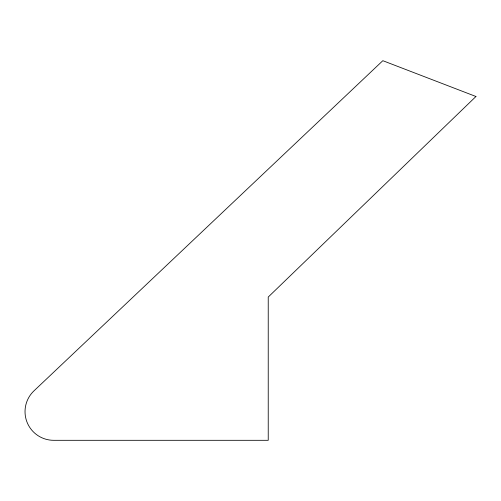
<?xml version="1.0" encoding="UTF-8"?>
<svg xmlns="http://www.w3.org/2000/svg" width="501" height="501" viewBox="0 0 501 501"><rect width="100%" height="100%" fill="white"/><g stroke="black" fill="none" stroke-linecap="round" stroke-linejoin="round"><path stroke-width="0.75" d="M475.95 96.499L268.229 297.055L268.229 440.31L53.676 440.31A28.651 28.651 0 0 1 33.98 390.855L382.833 60.69L475.95 96.499"/></g></svg>
